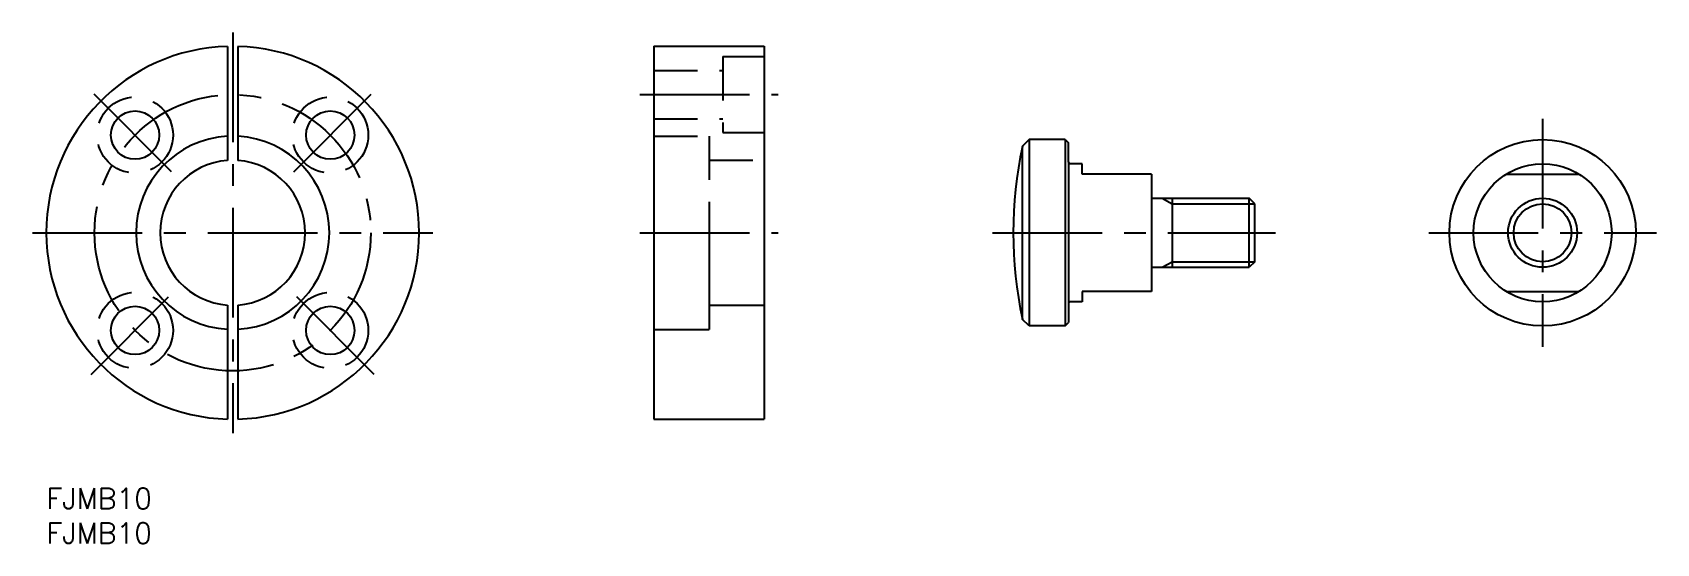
# Model space of a CAD drawing. Extents: x -2 to 233, y -8 to 66.
import ezdxf

# ---------------------------------------------------------------- set-up
doc = ezdxf.new("R2010")
doc.units = 0
doc.header["$LTSCALE"] = 0.5
doc.linetypes.add('CENTER', pattern=[50.8, 31.75, -6.35, 6.35, -6.35])
doc.linetypes.add('DASHED', pattern=[19.05, 12.7, -6.35])
for name, color, linetype in [('MSM_CENTER', 1, 'CENTER'), ('MSM_CONTINUOUS', 7, 'CONTINUOUS'), ('MSM_DASHED', 4, 'DASHED'), ('MSM_NARROW', 5, 'CONTINUOUS'), ('MSM_PART_NUMBER', 7, 'CONTINUOUS')]:
    doc.layers.add(name, color=color, linetype=linetype)
doc.styles.get("Standard").update_dxf_attribs({"font": 'txt.shx', "height": 3, "bigfont": 'bigfont.shx'})

# ---------------------------------------------------------------- blocks, each defined once
blk = doc.blocks.new('*U2')
at = {"layer": 'MSM_PART_NUMBER'}
blk.add_text('FJMB10', height=3, dxfattribs=at).set_placement((0, -3))
blk = doc.blocks.new('*U3')
at = {"layer": 'MSM_PART_NUMBER'}
blk.add_text('FJMB10', height=3, dxfattribs=at).set_placement((0, -8))

msp = doc.modelspace()

# ---------------------------------------------------------------- linework, layer by layer
at = {"layer": 'MSM_CENTER'}
for p, q in [((27, 66), (27, 8)), ((18.16, 45.84), (6.49, 57.51)), ((35.84, 45.84), (47.51, 57.51)), ((86, 57), (106, 57)), ((216.75, 53.5), (216.75, 20.5)), ((-2, 37), (56, 37)), ((86, 37), (106, 37)), ((137.07, 37), (178.07, 37)), ((200.25, 37), (233.25, 37)), ((6.49, 16.49), (18.16, 28.16)), ((47.51, 16.49), (35.84, 28.16))]:
    msp.add_line(p, q, dxfattribs=at)
msp.add_circle((27, 37), 20, dxfattribs=at)
at = {"layer": 'MSM_CONTINUOUS'}
for p, q in [((26.25, 63.99), (26.25, 47.47)), ((27.75, 63.99), (27.75, 47.47)), ((88, 64), (104, 64)), ((88, 64), (88, 10)), ((104, 64), (104, 10)), ((88, 50.5), (88, 50.5)), ((142.38, 50.5), (141.38, 49.5)), ((141.38, 49.5), (141.38, 24.5)), ((142.38, 50.5), (142.38, 23.5)), ((147.57, 50.5), (142.38, 50.5)), ((147.57, 50.5), (147.57, 23.5)), ((147.57, 50.5), (148.07, 50)), ((148.07, 47.2), (148.07, 50)), ((148.07, 47.2), (148.07, 26.8)), ((150.07, 47), (148.27, 47)), ((150.07, 45.5), (150.07, 47)), ((160.07, 45.5), (150.07, 45.5)), ((160.07, 45.5), (160.07, 28.5)), ((211.48, 45.5), (222.01, 45.5)), ((160.07, 42), (174.25, 42)), ((163.07, 42), (163.07, 32)), ((174.25, 32), (174.25, 42)), ((175.07, 41.19), (174.25, 42)), ((175.07, 32.81), (175.07, 41.19)), ((88, 37), (88, 37)), ((96, 37), (96, 23)), ((160.07, 32), (174.25, 32)), ((175.07, 32.81), (174.25, 32)), ((150.07, 28.5), (150.07, 27)), ((160.07, 28.5), (150.07, 28.5)), ((211.48, 28.5), (222.01, 28.5)), ((26.25, 26.53), (26.25, 10.01)), ((27.75, 26.53), (27.75, 10.01)), ((96, 26.5), (104, 26.5)), ((148.07, 26.8), (148.07, 24)), ((150.07, 27), (148.27, 27)), ((142.38, 23.5), (141.38, 24.5)), ((147.57, 23.5), (148.07, 24)), ((88, 23), (96, 23)), ((147.57, 23.5), (142.38, 23.5)), ((88, 10), (104, 10))]:
    msp.add_line(p, q, dxfattribs=at)
for centre, radius in [((12.86, 51.14), 3.5), ((41.14, 51.14), 3.5), ((216.75, 37), 13.5), ((216.75, 37), 10), ((216.75, 37), 5), ((12.86, 22.86), 3.5), ((41.14, 22.86), 3.5)]:
    msp.add_circle(centre, radius, dxfattribs=at)
for centre, radius, start, end in [((27, 37), 27, 91.5918, 268.4082), ((27, 37), 27, 271.5918, 88.4082), ((27, 37), 14, 93.0709, 266.9291), ((27, 37), 14, 273.0709, 86.9291), ((200.07, 37), 60, 167.9753, 192.0247), ((27, 37), 10.5, 94.096, 265.904), ((27, 37), 10.5, 274.096, 85.904), ((148.27, 47.2), 0.2, 180, 270), ((148.27, 26.8), 0.2, 90, 180)]:
    msp.add_arc(centre, radius, start, end, dxfattribs=at)
at = {"layer": 'MSM_DASHED'}
for p, q in [((98, 62.5), (98, 51.5)), ((98, 62.5), (104, 62.5)), ((88, 60.5), (98, 60.5)), ((88, 53.5), (98, 53.5)), ((88, 51), (96, 51)), ((96, 51), (96, 37)), ((98, 51.5), (104, 51.5)), ((96, 47.5), (104, 47.5))]:
    msp.add_line(p, q, dxfattribs=at)
for centre in [(12.86, 51.14), (41.14, 51.14), (12.86, 22.86), (41.14, 22.86)]:
    msp.add_circle(centre, 5.5, dxfattribs=at)
at = {"layer": 'MSM_NARROW'}
for p, q in [((161.66, 42), (163.07, 41.19)), ((163.07, 41.19), (175.07, 41.19)), ((161.66, 32), (163.07, 32.81)), ((163.07, 32.81), (175.07, 32.81))]:
    msp.add_line(p, q, dxfattribs=at)
msp.add_circle((216.75, 37), 4.19, dxfattribs=at)

# ---------------------------------------------------------------- block references
at = {"layer": 'MSM_CONTINUOUS'}
for name in ['*U2', '*U3']:
    msp.add_blockref(name, (0, 0), dxfattribs=at)

doc.saveas('drawing.dxf')
